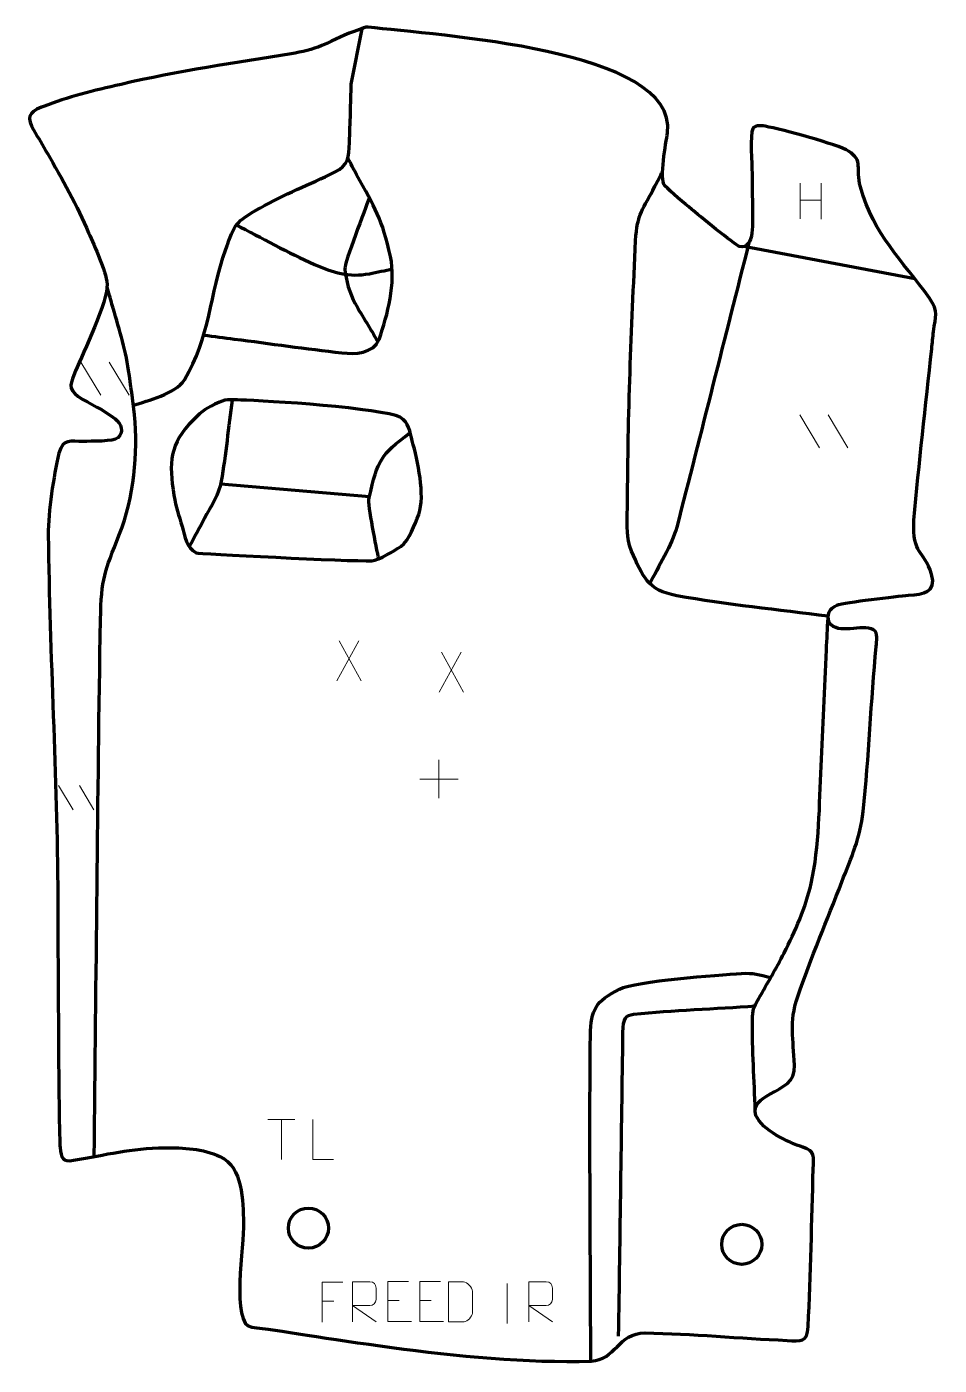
# Model space of a CAD drawing. Header units: millimetres. Extents: x -321 to 249, y -378 to 456.
import ezdxf

# ---------------------------------------------------------------- set-up
doc = ezdxf.new("R2010")
doc.units = ezdxf.units.MM
doc.header["$MEASUREMENT"] = 0
doc.layers.add('layer 2', color=7, linetype='Continuous')
doc.layers.add('layer 3', color=7, linetype='Continuous')

msp = doc.modelspace()

# ---------------------------------------------------------------- linework, layer by layer
at = {"layer": 'layer 2', "color": 142, "lineweight": 200}
for centre in [(-144.9618, -292.8544), (125.3764, -302.9747)]:
    msp.add_ellipse(centre, major_axis=(0, 12.5), ratio=1, dxfattribs=at)
at = {"layer": 'layer 2', "color": 142, "lineweight": 158}
for points, knots in [([(-254.5971, 220.2278), (-244.5129, 223.6038), (-228.522, 227.1488), (-222.2833, 236.3048), (-222.2833, 236.3048), (-206.1964, 262.6774), (-206.5841, 289.6245), (-196.5062, 317.7041), (-196.5062, 317.7041), (-190.6895, 333.9876), (-190.7104, 334.449), (-175.2922, 343.3672), (-175.2922, 343.3672), (-160.014, 352.0136), (-144.2619, 358.1108), (-128.6481, 365.8126), (-128.6481, 365.8126), (-119.5013, 370.3245), (-119.9098, 374.717), (-119.4139, 384.3138), (-119.4139, 384.3138), (-118.788, 396.426), (-118.6272, 408.6539), (-118.2361, 420.7943), (-118.2361, 420.7943), (-118.2361, 420.7943), (-111.4129, 455.2529), (-111.4129, 455.2529)], [0, 0, 0, 0, 0.125, 0.125, 0.125, 0.125, 0.25, 0.25, 0.25, 0.25, 0.375, 0.375, 0.375, 0.375, 0.5, 0.5, 0.5, 0.5, 0.625, 0.625, 0.625, 0.625, 0.75, 0.75, 0.75, 0.75, 1, 1, 1, 1]), ([(-210.1128, 264.1608), (-203.8031, 263.3492), (-197.4935, 262.5377), (-191.1838, 261.7261), (-191.1838, 261.7261), (-168.8587, 258.8492), (-146.3448, 255.6351), (-124.0089, 253.0741), (-124.0089, 253.0741), (-115.7869, 252.2173), (-104.4837, 252.5443), (-100.8745, 261.5171), (-100.8745, 261.5171), (-95.4328, 277.0661), (-90.2924, 296.7164), (-93.7868, 313.1147), (-93.7868, 313.1147), (-98.7722, 336.5102), (-103.6235, 343.724), (-114.8793, 364.3328), (-114.8793, 364.3328), (-116.7287, 367.7189), (-118.5636, 371.1095), (-120.3767, 374.5153)], [0, 0, 0, 0, 0.14285714, 0.14285714, 0.14285714, 0.14285714, 0.28571429, 0.28571429, 0.28571429, 0.28571429, 0.42857143, 0.42857143, 0.42857143, 0.42857143, 0.57142857, 0.57142857, 0.57142857, 0.57142857, 0.71428571, 0.71428571, 0.71428571, 0.71428571, 1, 1, 1, 1]), ([(179.2364, 88.8091), (148.0752, 92.9157), (115.7299, 95.9225), (84.9029, 101.5687), (84.9029, 101.5687), (66.2432, 104.9863), (63.7378, 113.8552), (56.4867, 129.4661), (56.4867, 129.4661), (52.5067, 138.0347), (54.1076, 152.4949), (54.123, 159.0184), (54.123, 159.0184), (54.255, 214.6586), (56.4457, 267.1258), (59.1551, 323.0755), (59.1551, 323.0755), (59.9712, 339.9284), (63.913, 342.6794), (71.2025, 356.9709), (71.2025, 356.9709), (72.8005, 360.1037), (74.3944, 363.2384), (75.984, 366.3754)], [0, 0, 0, 0, 0.14285714, 0.14285714, 0.14285714, 0.14285714, 0.28571429, 0.28571429, 0.28571429, 0.28571429, 0.42857143, 0.42857143, 0.42857143, 0.42857143, 0.57142857, 0.57142857, 0.57142857, 0.57142857, 0.71428571, 0.71428571, 0.71428571, 0.71428571, 1, 1, 1, 1]), ([(-107.0795, 349.4941), (-109.439, 343.0497), (-122.4491, 309.3514), (-122.2201, 305.5793), (-122.2201, 305.5793), (-121.7857, 298.423), (-119.1751, 290.0296), (-115.6944, 283.7789), (-115.6944, 283.7789), (-111.4034, 276.0731), (-106.255, 267.9747), (-101.8649, 260.2916)], [0, 0, 0, 0, 0.25, 0.25, 0.25, 0.25, 0.5, 0.5, 0.5, 0.5, 1, 1, 1, 1]), ([(-190.3351, 333.0847), (-174.3363, 324.9318), (-157.517, 315.4408), (-141.2033, 308.2649), (-141.2033, 308.2649), (-129.6945, 303.2543), (-119.538, 300.0422), (-106.9127, 302.485), (-106.9127, 302.485), (-102.0396, 303.4279), (-97.187, 304.5079), (-92.3164, 305.4797)], [0, 0, 0, 0, 0.25, 0.25, 0.25, 0.25, 0.5, 0.5, 0.5, 0.5, 1, 1, 1, 1]), ([(129.8304, 321.8737), (114.8235, 262.7177), (100.0345, 203.507), (84.8036, 144.4079), (84.8036, 144.4079), (82.026, 133.6415), (73.0888, 119.2838), (67.7651, 108.9165)], [0, 0, 0, 0, 0.33333333, 0.33333333, 0.33333333, 0.33333333, 1, 1, 1, 1]), ([(-278.575, -248.1895), (-277.2785, -136.6022), (-276.4702, -24.9483), (-274.6811, 86.6252), (-274.6811, 86.6252), (-274.0317, 113.062), (-272.1721, 116.0006), (-262.7623, 140.1331), (-262.7623, 140.1331), (-254.0071, 162.5866), (-250.9135, 190.5038), (-253.4617, 214.4126), (-253.4617, 214.4126), (-254.4488, 223.6745), (-255.8398, 232.9006), (-257.1083, 242.1277), (-257.1083, 242.1277), (-259.0278, 256.2081), (-263.6377, 269.7881), (-267.4839, 283.4241), (-267.4839, 283.4241), (-268.5158, 287.1023), (-269.5445, 290.7814), (-270.5773, 294.4594)], [0, 0, 0, 0, 0.14285714, 0.14285714, 0.14285714, 0.14285714, 0.28571429, 0.28571429, 0.28571429, 0.28571429, 0.42857143, 0.42857143, 0.42857143, 0.42857143, 0.57142857, 0.57142857, 0.57142857, 0.57142857, 0.71428571, 0.71428571, 0.71428571, 0.71428571, 1, 1, 1, 1]), ([(-76.1631, 152.288), (-78.5647, 146.2894), (-81.864, 135.9795), (-87.3641, 132.3828), (-87.3641, 132.3828), (-91.5427, 129.6503), (-100.6388, 123.7783), (-105.4419, 123.4727), (-105.4419, 123.4727), (-119.4275, 122.8388), (-214.5853, 128.1403), (-214.949, 128.3298), (-214.949, 128.3298), (-221.27, 131.623), (-221.8623, 138.6217), (-223.7013, 144.7889), (-223.7013, 144.7889), (-225.8863, 151.9708), (-227.6438, 156.656), (-228.8302, 164.2331), (-228.8302, 164.2331), (-232.0229, 184.4788), (-231.8022, 196.2958), (-216.8585, 211.1432), (-216.8585, 211.1432), (-210.6033, 217.3187), (-208.5272, 218.7126), (-200.4883, 222.3103), (-200.4883, 222.3103), (-195.4724, 224.5551), (-192.5448, 223.766), (-187.2029, 223.656), (-187.2029, 223.656), (-171.565, 223.3456), (-99.0271, 218.623), (-87.6725, 212.8917), (-87.6725, 212.8917), (-82.3937, 209.8066), (-81.6318, 203.8194), (-80.1426, 198.2052), (-80.1426, 198.2052), (-76.8866, 185.9307), (-71.8667, 164.3782), (-76.1631, 152.288)], [0, 0, 0, 0, 0.08333333, 0.08333333, 0.08333333, 0.08333333, 0.16666667, 0.16666667, 0.16666667, 0.16666667, 0.25, 0.25, 0.25, 0.25, 0.33333333, 0.33333333, 0.33333333, 0.33333333, 0.41666667, 0.41666667, 0.41666667, 0.41666667, 0.5, 0.5, 0.5, 0.5, 0.58333333, 0.58333333, 0.58333333, 0.58333333, 0.66666667, 0.66666667, 0.66666667, 0.66666667, 0.75, 0.75, 0.75, 0.75, 0.83333333, 0.83333333, 0.83333333, 0.83333333, 1, 1, 1, 1]), ([(-192.5825, 223.6641), (-194.8075, 206.9014), (-196.5289, 189.6727), (-199.3109, 173.0381), (-199.3109, 173.0381), (-200.6595, 164.9747), (-205.8581, 157.2925), (-209.7318, 150.0228), (-209.7318, 150.0228), (-212.6948, 144.462), (-215.6599, 138.9023), (-218.6187, 133.3393), (-218.6187, 133.3393), (-218.6187, 133.3393), (-219.5056, 131.6706), (-219.5056, 131.6706)], [0, 0, 0, 0, 0.2, 0.2, 0.2, 0.2, 0.4, 0.4, 0.4, 0.4, 0.6, 0.6, 0.6, 0.6, 1, 1, 1, 1]), ([(-101.1004, 124.6403), (-102.2847, 130.8943), (-108.1127, 158.4978), (-107.1401, 162.6149), (-107.1401, 162.6149), (-101.4044, 186.8933), (-100.4108, 188.795), (-81.4117, 203.3992)], [0, 0, 0, 0, 0.33333333, 0.33333333, 0.33333333, 0.33333333, 1, 1, 1, 1]), ([(133.8088, -219.4524), (133.0984, -200.93), (131.8199, -181.5566), (132.0436, -163.1052), (132.0436, -163.1052), (132.129, -156.0544), (132.4333, -156.0953), (136.0227, -149.5904), (136.0227, -149.5904), (141.34, -139.9544), (146.7867, -131.1866), (151.8183, -121.2444), (151.8183, -121.2444), (158.5719, -107.8997), (165.2931, -92.5702), (168.6601, -77.9798), (168.6601, -77.9798), (173.8108, -54.4924), (173.7439, -28.7882), (174.8087, -4.7802), (174.8087, -4.7802), (175.9243, 19.4319), (176.9718, 43.6463), (178.1832, 67.854), (178.1832, 67.854), (178.5183, 74.5215), (178.8534, 81.1891), (179.1885, 87.8566), (179.1885, 87.8566), (179.1885, 87.8566), (179.2364, 88.8091), (179.2364, 88.8091)], [0, 0, 0, 0, 0.11111111, 0.11111111, 0.11111111, 0.11111111, 0.22222222, 0.22222222, 0.22222222, 0.22222222, 0.33333333, 0.33333333, 0.33333333, 0.33333333, 0.44444444, 0.44444444, 0.44444444, 0.44444444, 0.55555556, 0.55555556, 0.55555556, 0.55555556, 0.66666667, 0.66666667, 0.66666667, 0.66666667, 0.77777778, 0.77777778, 0.77777778, 0.77777778, 1, 1, 1, 1]), ([(31.18, -376.3289), (31.0369, -308.5229), (30.2554, -240.656), (30.9295, -172.857), (30.9295, -172.857), (31.095, -156.2069), (34.3141, -151.5329), (49.0186, -143.774), (49.0186, -143.774), (59.4337, -138.5336), (110.2893, -135.0754), (125.1817, -134.0393), (125.1817, -134.0393), (132.8386, -133.5066), (136.0369, -134.6526), (143.2416, -136.6173)], [0, 0, 0, 0, 0.2, 0.2, 0.2, 0.2, 0.4, 0.4, 0.4, 0.4, 0.6, 0.6, 0.6, 0.6, 1, 1, 1, 1]), ([(48.5672, -360.2939), (49.0223, -328.8242), (49.4774, -297.3546), (49.9324, -265.8849), (49.9324, -265.8849), (50.3888, -234.2104), (50.7552, -202.5228), (51.2728, -170.8511), (51.2728, -170.8511), (51.4211, -161.7695), (52.9309, -160.0121), (57.8965, -159.4777), (57.8965, -159.4777), (82.4332, -156.8381), (109.0023, -156.0361), (133.8307, -154.2853)], [0, 0, 0, 0, 0.2, 0.2, 0.2, 0.2, 0.4, 0.4, 0.4, 0.4, 0.6, 0.6, 0.6, 0.6, 1, 1, 1, 1])]:
    msp.add_open_spline(points, degree=3, knots=knots, dxfattribs=at)
for points in [[(233.3471, 299.2867), (233.3471, 299.2867), (126.5939, 319.3804), (126.5939, 319.3804)], [(-199.5881, 171.4014), (-199.5881, 171.4014), (-106.8339, 163.4418), (-106.8339, 163.4418)]]:
    msp.add_open_spline(points, degree=3, dxfattribs=at)
at = {"layer": 'layer 3', "color": 242, "lineweight": 158}
msp.add_open_spline([(79.0197, 390.3197), (78.134, 384.0604), (73.6802, 361.7627), (77.4576, 357.3604), (77.4576, 357.3604), (80.8209, 353.4408), (89.9603, 346.0827), (94.1351, 342.6067), (94.1351, 342.6067), (97.7558, 339.5922), (120.8861, 320.546), (123.8975, 319.4444), (123.8975, 319.4444), (133.8734, 317.1709), (132.0013, 336.326), (131.997, 342.1541), (131.997, 342.1541), (131.9928, 347.9103), (131.8746, 353.669), (131.8415, 359.4261), (131.8415, 359.4261), (131.8374, 361.3207), (131.8333, 363.2152), (131.8292, 365.1098), (131.8292, 365.1098), (131.7158, 370.1894), (130.4758, 389.5815), (132.2059, 392.8875), (132.2059, 392.8875), (133.3165, 395.0097), (136.6049, 395.011), (139.8888, 394.4211), (139.8888, 394.4211), (150.9014, 392.443), (185.1809, 383.1501), (192.007, 378.8989), (192.007, 378.8989), (201.5129, 372.9796), (196.1227, 368.1573), (199.3516, 356.5656), (199.3516, 356.5656), (207.8137, 326.1872), (225.2288, 311.4295), (242.5004, 287.1061), (242.5004, 287.1061), (248.5336, 278.6097), (246.0623, 276.1748), (244.9752, 266.3744), (244.9752, 266.3744), (244.582, 262.8299), (244.229, 259.2763), (243.8623, 255.7286), (243.8623, 255.7286), (240.1516, 220.1292), (235.8474, 184.2523), (232.713, 148.6367), (232.713, 148.6367), (231.7696, 126.3419), (238.7523, 130.9684), (243.8045, 115.0046), (243.8045, 115.0046), (247.0666, 103.2716), (238.6226, 102.7061), (229.3927, 101.9187), (229.3927, 101.9187), (222.138, 101.2574), (189.6638, 97.6563), (184.7078, 95.6827), (184.7078, 95.6827), (180.1284, 93.8591), (177.9728, 89.7005), (179.9784, 84.9501), (179.9784, 84.9501), (185.521, 76.4339), (200.116, 84.6016), (207.468, 80.3678), (207.468, 80.3678), (210.6664, 78.5259), (209.4751, 73.2426), (209.1663, 70.0059), (209.1663, 70.0059), (205.9813, 35.7863), (204.7279, 1.1272), (201.0952, -32.9483), (201.0952, -32.9483), (199.1817, -50.0473), (193.7941, -61.172), (187.757, -76.9434), (187.757, -76.9434), (178.6332, -100.6327), (168.4047, -124.4516), (160.27, -148.4447), (160.27, -148.4447), (154.6699, -164.9618), (157.6883, -174.7253), (158.1954, -191.1192), (158.1954, -191.1192), (158.5413, -202.3046), (151.2855, -204.339), (142.8048, -209.3807), (142.8048, -209.3807), (137.4113, -212.5168), (132.3435, -215.2655), (134.1958, -222.5286), (134.1958, -222.5286), (138.336, -231.9195), (154.1823, -239.314), (163.5132, -242.3676), (163.5132, -242.3676), (171.3332, -244.9267), (170.1697, -248.2258), (169.9541, -255.8307), (169.9541, -255.8307), (169.0293, -288.4392), (168.3313, -321.6038), (166.7724, -354.1352), (166.7724, -354.1352), (166.2746, -364.5237), (162.358, -363.2825), (153.5871, -362.892), (153.5871, -362.892), (124.1354, -361.5811), (94.4872, -358.7543), (65.065, -358.2065), (65.065, -358.2065), (48.1573, -358.2), (46.5846, -375.304), (31.3931, -375.7971), (31.3931, -375.7971), (-47.9576, -378.3729), (-150.3293, -357.6215), (-180.2134, -354.6825), (-180.2134, -354.6825), (-193.7344, -353.3528), (-185.0926, -302.5457), (-185.3842, -289.6667), (-185.3842, -289.6667), (-185.8811, -275.9989), (-185.6002, -254.8729), (-200.1391, -248.0988), (-200.1391, -248.0988), (-210.7714, -243.315), (-222.8294, -242.5914), (-234.6429, -242.7095), (-234.6429, -242.7095), (-255.4474, -242.9978), (-271.3719, -247.0801), (-291.3979, -250.5322), (-291.3979, -250.5322), (-298.724, -251.7951), (-298.8526, -249.1158), (-299.8489, -242.6433), (-299.8489, -242.6433), (-300.8452, -236.1708), (-301.306, -86.4129), (-301.306, -86.4129), (-301.306, -86.4129), (-301.7006, -10.5187), (-306.3986, 64.0965), (-307.2378, 139.3504), (-307.2378, 139.3504), (-307.4086, 154.6742), (-303.9464, 175.5185), (-300.5641, 190.5548), (-300.5641, 190.5548), (-297.8132, 199.9527), (-293.6179, 197.6157), (-285.0721, 197.8666), (-285.0721, 197.8666), (-281.0151, 197.9585), (-266.2951, 197.6954), (-263.7397, 199.9936), (-263.7397, 199.9936), (-259.9073, 204.1674), (-261.5568, 208.7211), (-265.5703, 211.9937), (-265.5703, 211.9937), (-273.0332, 217.9231), (-280.8371, 220.9134), (-288.4971, 225.8752), (-288.4971, 225.8752), (-295.6533, 230.876), (-293.0793, 234.5496), (-290.219, 241.7984), (-290.219, 241.7984), (-285.4673, 253.3772), (-269.7962, 285.2723), (-270.5886, 295.9936), (-270.5886, 295.9936), (-271.2357, 304.7492), (-278.4491, 319.3732), (-282.0382, 328.0066), (-282.0382, 328.0066), (-288.9579, 344.509), (-298.9188, 361.8833), (-307.7884, 377.5296), (-307.7884, 377.5296), (-310.6061, 382.5001), (-313.6448, 387.2983), (-316.4482, 392.1991), (-316.4482, 392.1991), (-320.6413, 399.5295), (-319.7113, 402.9814), (-311.5413, 406.2536), (-311.5413, 406.2536), (-311.5413, 406.2536), (-310.1749, 406.8009), (-310.1749, 406.8009), (-310.1749, 406.8009), (-295.4356, 412.7046), (-278.4961, 416.7017), (-261.8588, 420.5733), (-261.8588, 420.5733), (-226.5472, 428.7904), (-189.4936, 434.1688), (-155.7754, 439.6518), (-155.7754, 439.6518), (-149.025, 440.7495), (-142.4103, 442.2272), (-136.5829, 444.7699), (-136.5829, 444.7699), (-127.996, 448.5166), (-122.4698, 451.8449), (-113.1587, 454.7459), (-113.1587, 454.7459), (-111.3318, 455.2824), (-109.5921, 456.4921), (-107.7856, 456.2688), (-107.7856, 456.2688), (-65.5881, 451.0539), (85.6815, 442.9989), (79.0197, 390.3197)], degree=3, knots=[0, 0, 0, 0, 0.01694915, 0.01694915, 0.01694915, 0.01694915, 0.03389831, 0.03389831, 0.03389831, 0.03389831, 0.05084746, 0.05084746, 0.05084746, 0.05084746, 0.06779661, 0.06779661, 0.06779661, 0.06779661, 0.08474576, 0.08474576, 0.08474576, 0.08474576, 0.10169492, 0.10169492, 0.10169492, 0.10169492, 0.11864407, 0.11864407, 0.11864407, 0.11864407, 0.13559322, 0.13559322, 0.13559322, 0.13559322, 0.15254237, 0.15254237, 0.15254237, 0.15254237, 0.16949153, 0.16949153, 0.16949153, 0.16949153, 0.18644068, 0.18644068, 0.18644068, 0.18644068, 0.20338983, 0.20338983, 0.20338983, 0.20338983, 0.22033898, 0.22033898, 0.22033898, 0.22033898, 0.23728814, 0.23728814, 0.23728814, 0.23728814, 0.25423729, 0.25423729, 0.25423729, 0.25423729, 0.27118644, 0.27118644, 0.27118644, 0.27118644, 0.28813559, 0.28813559, 0.28813559, 0.28813559, 0.30508475, 0.30508475, 0.30508475, 0.30508475, 0.3220339, 0.3220339, 0.3220339, 0.3220339, 0.33898305, 0.33898305, 0.33898305, 0.33898305, 0.3559322, 0.3559322, 0.3559322, 0.3559322, 0.37288136, 0.37288136, 0.37288136, 0.37288136, 0.38983051, 0.38983051, 0.38983051, 0.38983051, 0.40677966, 0.40677966, 0.40677966, 0.40677966, 0.42372881, 0.42372881, 0.42372881, 0.42372881, 0.44067797, 0.44067797, 0.44067797, 0.44067797, 0.45762712, 0.45762712, 0.45762712, 0.45762712, 0.47457627, 0.47457627, 0.47457627, 0.47457627, 0.49152542, 0.49152542, 0.49152542, 0.49152542, 0.50847458, 0.50847458, 0.50847458, 0.50847458, 0.52542373, 0.52542373, 0.52542373, 0.52542373, 0.54237288, 0.54237288, 0.54237288, 0.54237288, 0.55932203, 0.55932203, 0.55932203, 0.55932203, 0.57627119, 0.57627119, 0.57627119, 0.57627119, 0.59322034, 0.59322034, 0.59322034, 0.59322034, 0.61016949, 0.61016949, 0.61016949, 0.61016949, 0.62711864, 0.62711864, 0.62711864, 0.62711864, 0.6440678, 0.6440678, 0.6440678, 0.6440678, 0.66101695, 0.66101695, 0.66101695, 0.66101695, 0.6779661, 0.6779661, 0.6779661, 0.6779661, 0.69491525, 0.69491525, 0.69491525, 0.69491525, 0.71186441, 0.71186441, 0.71186441, 0.71186441, 0.72881356, 0.72881356, 0.72881356, 0.72881356, 0.74576271, 0.74576271, 0.74576271, 0.74576271, 0.76271186, 0.76271186, 0.76271186, 0.76271186, 0.77966102, 0.77966102, 0.77966102, 0.77966102, 0.79661017, 0.79661017, 0.79661017, 0.79661017, 0.81355932, 0.81355932, 0.81355932, 0.81355932, 0.83050847, 0.83050847, 0.83050847, 0.83050847, 0.84745763, 0.84745763, 0.84745763, 0.84745763, 0.86440678, 0.86440678, 0.86440678, 0.86440678, 0.88135593, 0.88135593, 0.88135593, 0.88135593, 0.89830508, 0.89830508, 0.89830508, 0.89830508, 0.91525424, 0.91525424, 0.91525424, 0.91525424, 0.93220339, 0.93220339, 0.93220339, 0.93220339, 0.94915254, 0.94915254, 0.94915254, 0.94915254, 0.96610169, 0.96610169, 0.96610169, 0.96610169, 1, 1, 1, 1], dxfattribs=at)
at = {"layer": 'layer 3', "color": 250, "lineweight": 9}
for points in [[(161.8107, 358.8887), (161.8107, 358.8887), (161.8107, 336.696), (161.8107, 336.696)], [(174.9264, 358.8887), (174.9264, 358.8887), (174.9264, 336.5384), (174.9264, 336.5384)], [(161.8282, 348.2463), (161.8282, 348.2463), (174.9264, 348.2463), (174.9264, 348.2463)], [(-286.8997, 247.2129), (-286.8997, 247.2129), (-274.5354, 226.6686), (-274.5354, 226.6686)], [(-269.1698, 247.2129), (-269.1698, 247.2129), (-256.8055, 226.6686), (-256.8055, 226.6686)], [(161.4811, 214.4046), (161.4811, 214.4046), (173.8454, 193.8603), (173.8454, 193.8603)], [(179.211, 214.4046), (179.211, 214.4046), (191.5753, 193.8603), (191.5753, 193.8603)], [(-113.4182, 73.4356), (-113.4182, 73.4356), (-127.1588, 48.5398), (-127.1588, 48.5398)], [(-125.7042, 73.4356), (-125.7042, 73.4356), (-111.9636, 48.4821), (-111.9636, 48.4821)], [(-49.72, 66.4241), (-49.72, 66.4241), (-63.4606, 41.5283), (-63.4606, 41.5283)], [(-62.006, 66.4241), (-62.006, 66.4241), (-48.2654, 41.4706), (-48.2654, 41.4706)], [(-63.5396, -0.7368), (-63.5396, -0.7368), (-63.5396, -24.7147), (-63.5396, -24.7147)], [(-75.5285, -12.7258), (-75.5285, -12.7258), (-51.5506, -12.7258), (-51.5506, -12.7258)], [(-300.9165, -16.7069), (-300.9165, -16.7069), (-291.7903, -31.8708), (-291.7903, -31.8708)], [(-287.8299, -16.7069), (-287.8299, -16.7069), (-278.7038, -31.8708), (-278.7038, -31.8708)], [(-170.3251, -225.0923), (-170.3251, -225.0923), (-153.3379, -225.0923), (-153.3379, -225.0923)], [(-161.8313, -250.0223), (-161.8313, -250.0223), (-161.8313, -225.0688), (-161.8313, -225.0688)], [(-20.9866, -327.4034), (-20.9866, -327.4034), (-20.9866, -352.3775), (-20.9866, -352.3775)], [(-136.3449, -338.4997), (-136.3449, -338.4997), (-129.1768, -338.4997), (-129.1768, -338.4997)], [(-95.479, -338.0968), (-95.479, -338.0968), (-88.3109, -338.0968), (-88.3109, -338.0968)], [(-75.479, -338.0968), (-75.479, -338.0968), (-68.3109, -338.0968), (-68.3109, -338.0968)]]:
    msp.add_open_spline(points, degree=3, dxfattribs=at)
for points, knots in [([(-129.3355, -250.0224), (-129.3355, -250.0224), (-142.2846, -250.0224), (-142.2846, -250.0224), (-142.2846, -250.0224), (-142.2846, -250.0224), (-142.2846, -225.0688), (-142.2846, -225.0688)], [0, 0, 0, 0, 0.33333333, 0.33333333, 0.33333333, 0.33333333, 1, 1, 1, 1]), ([(-123.4709, -326.62), (-123.4709, -326.62), (-136.3449, -326.62), (-136.3449, -326.62), (-136.3449, -326.62), (-136.3449, -326.62), (-136.3449, -351.5736), (-136.3449, -351.5736)], [0, 0, 0, 0, 0.33333333, 0.33333333, 0.33333333, 0.33333333, 1, 1, 1, 1]), ([(-117.421, -351.3056), (-117.421, -351.3056), (-117.421, -326.3521), (-117.421, -326.3521), (-117.421, -326.3521), (-113.8262, -326.3521), (-110.2307, -326.3521), (-106.6355, -326.3521), (-106.6355, -326.3521), (-104.3102, -326.3898), (-102.7529, -327.8798), (-102.757, -330.2462), (-102.757, -330.2462), (-102.7574, -332.2817), (-102.7574, -335.3411), (-102.757, -337.3771), (-102.757, -337.3771), (-102.7635, -339.2526), (-104.5758, -341.1944), (-106.5853, -341.2135), (-106.5853, -341.2135), (-106.5853, -341.2135), (-117.421, -341.2135), (-117.421, -341.2135), (-117.421, -341.2135), (-117.421, -341.2135), (-102.7663, -351.3056), (-102.7663, -351.3056)], [0, 0, 0, 0, 0.125, 0.125, 0.125, 0.125, 0.25, 0.25, 0.25, 0.25, 0.375, 0.375, 0.375, 0.375, 0.5, 0.5, 0.5, 0.5, 0.625, 0.625, 0.625, 0.625, 0.75, 0.75, 0.75, 0.75, 1, 1, 1, 1]), ([(-82.6051, -326.2171), (-82.6051, -326.2171), (-95.479, -326.2171), (-95.479, -326.2171), (-95.479, -326.2171), (-95.479, -326.2171), (-95.479, -351.1707), (-95.479, -351.1707), (-95.479, -351.1707), (-95.479, -351.1707), (-80.6132, -351.1707), (-80.6132, -351.1707)], [0, 0, 0, 0, 0.25, 0.25, 0.25, 0.25, 0.5, 0.5, 0.5, 0.5, 1, 1, 1, 1]), ([(-62.6051, -326.2171), (-62.6051, -326.2171), (-75.479, -326.2171), (-75.479, -326.2171), (-75.479, -326.2171), (-75.479, -326.2171), (-75.479, -351.1707), (-75.479, -351.1707), (-75.479, -351.1707), (-75.479, -351.1707), (-60.6132, -351.1707), (-60.6132, -351.1707)], [0, 0, 0, 0, 0.25, 0.25, 0.25, 0.25, 0.5, 0.5, 0.5, 0.5, 1, 1, 1, 1]), ([(-57.4831, -351.2807), (-55.1513, -351.2803), (-50.2011, -351.3043), (-47.8696, -351.3046), (-47.8696, -351.3046), (-45.9446, -351.41), (-42.626, -347.8684), (-42.6372, -345.8511), (-42.6372, -345.8511), (-42.6376, -340.081), (-42.6376, -337.9113), (-42.6372, -332.142), (-42.6372, -332.142), (-42.6415, -330.0039), (-46.016, -326.3438), (-48.1684, -326.3573), (-48.1684, -326.3573), (-50.4941, -326.3573), (-55.2184, -326.3573), (-57.5445, -326.3573), (-57.5445, -326.3573), (-57.5441, -332.1042), (-57.4828, -345.5334), (-57.4831, -351.2807)], [0, 0, 0, 0, 0.14285714, 0.14285714, 0.14285714, 0.14285714, 0.28571429, 0.28571429, 0.28571429, 0.28571429, 0.42857143, 0.42857143, 0.42857143, 0.42857143, 0.57142857, 0.57142857, 0.57142857, 0.57142857, 0.71428571, 0.71428571, 0.71428571, 0.71428571, 1, 1, 1, 1]), ([(-7.421, -351.3056), (-7.421, -351.3056), (-7.421, -326.3521), (-7.421, -326.3521), (-7.421, -326.3521), (-3.8262, -326.3521), (-0.2307, -326.3521), (3.3645, -326.3521), (3.3645, -326.3521), (5.6898, -326.3898), (7.2471, -327.8798), (7.243, -330.2462), (7.243, -330.2462), (7.2426, -332.2817), (7.2426, -335.3411), (7.243, -337.3771), (7.243, -337.3771), (7.2365, -339.2526), (5.4242, -341.1944), (3.4147, -341.2135), (3.4147, -341.2135), (3.4147, -341.2135), (-7.421, -341.2135), (-7.421, -341.2135), (-7.421, -341.2135), (-7.421, -341.2135), (7.2337, -351.3056), (7.2337, -351.3056)], [0, 0, 0, 0, 0.125, 0.125, 0.125, 0.125, 0.25, 0.25, 0.25, 0.25, 0.375, 0.375, 0.375, 0.375, 0.5, 0.5, 0.5, 0.5, 0.625, 0.625, 0.625, 0.625, 0.75, 0.75, 0.75, 0.75, 1, 1, 1, 1])]:
    msp.add_open_spline(points, degree=3, knots=knots, dxfattribs=at)

doc.saveas('drawing.dxf')
